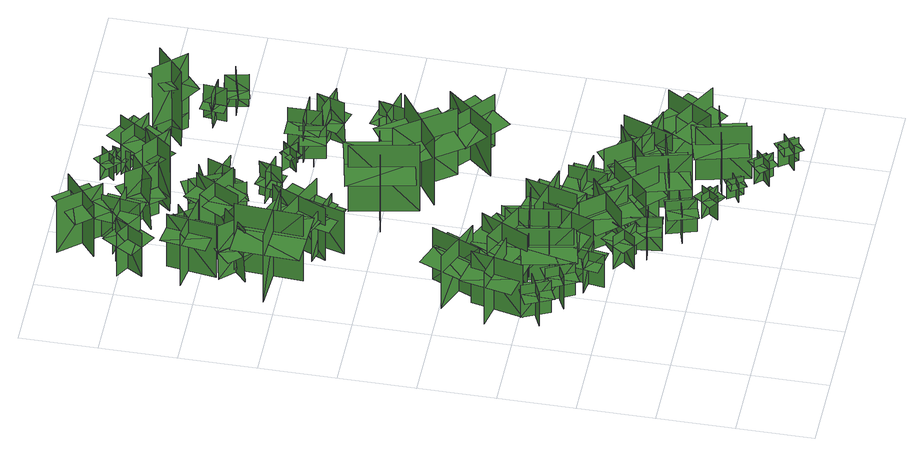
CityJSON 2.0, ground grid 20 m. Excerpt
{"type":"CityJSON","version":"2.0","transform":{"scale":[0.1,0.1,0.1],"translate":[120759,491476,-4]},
"CityObjects":{
"tree1":{"type":"SolitaryVegetationObject","geometry":[{"type":"MultiSurface","lod":"1","boundaries":[[[0,1,2]],[[0,2,3]],[[4,5,6]],[[4,6,7]],[[8,9,10]],[[8,10,11]],[[8,11,12]],[[8,12,13]]]}]},
"tree2":{"type":"SolitaryVegetationObject","geometry":[{"type":"MultiSurface","lod":"1","boundaries":[[[14,15,16]],[[14,16,17]],[[18,19,20]],[[18,20,21]],[[22,23,24]],[[22,24,25]],[[22,25,26]],[[22,26,27]]]}]},
"tree3":{"type":"SolitaryVegetationObject","geometry":[{"type":"MultiSurface","lod":"1","boundaries":[[[28,29,30]],[[28,30,31]],[[32,33,34]],[[32,34,35]],[[36,37,38]],[[36,38,39]],[[36,39,40]],[[36,40,41]]]}]},
"tree4":{"type":"SolitaryVegetationObject","geometry":[{"type":"MultiSurface","lod":"1","boundaries":[[[42,43,44]],[[42,44,45]],[[46,47,48]],[[46,48,49]],[[50,51,52]],[[50,52,53]],[[50,53,54]],[[50,54,55]]]}]},
"tree5":{"type":"SolitaryVegetationObject","geometry":[{"type":"MultiSurface","lod":"1","boundaries":[[[56,57,58]],[[56,58,59]],[[60,61,62]],[[60,62,63]],[[64,65,66]],[[64,66,67]],[[64,67,68]],[[64,68,69]]]}]},
"tree6":{"type":"SolitaryVegetationObject","geometry":[{"type":"MultiSurface","lod":"1","boundaries":[[[70,71,72]],[[70,72,73]],[[74,75,76]],[[74,76,77]],[[78,79,80]],[[78,80,81]],[[78,81,82]],[[78,82,83]]]}]},
"tree7":{"type":"SolitaryVegetationObject","geometry":[{"type":"MultiSurface","lod":"1","boundaries":[[[84,85,86]],[[84,86,87]],[[88,89,90]],[[88,90,91]],[[92,93,94]],[[92,94,95]],[[92,95,96]],[[92,96,97]]]}]},
"tree8":{"type":"SolitaryVegetationObject","geometry":[{"type":"MultiSurface","lod":"1","boundaries":[[[98,99,100]],[[98,100,101]],[[102,103,104]],[[102,104,105]],[[106,107,108]],[[106,108,109]],[[106,109,110]],[[106,110,111]]]}]},
"tree9":{"type":"SolitaryVegetationObject","geometry":[{"type":"MultiSurface","lod":"1","boundaries":[[[112,113,114]],[[112,114,115]],[[116,117,118]],[[116,118,119]],[[120,121,122]],[[120,122,123]],[[120,123,124]],[[120,124,125]]]}]},
"tree10":{"type":"SolitaryVegetationObject","geometry":[{"type":"MultiSurface","lod":"1","boundaries":[[[126,127,128]],[[126,128,129]],[[130,131,132]],[[130,132,133]],[[134,135,136]],[[134,136,137]],[[134,137,138]],[[134,138,139]]]}]},
"tree11":{"type":"SolitaryVegetationObject","geometry":[{"type":"MultiSurface","lod":"1","boundaries":[[[140,141,142]],[[140,142,143]],[[144,145,146]],[[144,146,147]],[[148,149,150]],[[148,150,151]],[[148,151,152]],[[148,152,153]]]}]},
"tree12":{"type":"SolitaryVegetationObject","geometry":[{"type":"MultiSurface","lod":"1","boundaries":[[[154,155,156]],[[154,156,157]],[[158,159,160]],[[158,160,161]],[[162,163,164]],[[162,164,165]],[[162,165,166]],[[162,166,167]]]}]},
"tree13":{"type":"SolitaryVegetationObject","geometry":[{"type":"MultiSurface","lod":"1","boundaries":[[[168,169,170]],[[168,170,171]],[[172,173,174]],[[172,174,175]],[[176,177,178]],[[176,178,179]],[[176,179,180]],[[176,180,181]]]}]},
"tree14":{"type":"SolitaryVegetationObject","geometry":[{"type":"MultiSurface","lod":"1","boundaries":[[[182,183,184]],[[182,184,185]],[[186,187,188]],[[186,188,189]],[[190,191,192]],[[190,192,193]],[[190,193,194]],[[190,194,195]]]}]},
"tree15":{"type":"SolitaryVegetationObject","geometry":[{"type":"MultiSurface","lod":"1","boundaries":[[[196,197,198]],[[196,198,199]],[[200,201,202]],[[200,202,203]],[[204,205,201]],[[204,201,200]],[[206,207,197]],[[206,197,196]],[[196,197,208]],[[196,208,209]],[[196,210,211]],[[196,211,197]]]}]},
"tree16":{"type":"SolitaryVegetationObject","geometry":[{"type":"MultiSurface","lod":"1","boundaries":[[[212,213,214]],[[212,214,215]],[[216,217,218]],[[216,218,219]],[[220,221,222]],[[220,222,223]],[[220,223,224]],[[220,224,225]]]}]},
"tree17":{"type":"SolitaryVegetationObject","geometry":[{"type":"MultiSurface","lod":"1","boundaries":[[[226,227,228]],[[226,228,229]],[[230,231,232]],[[230,232,233]],[[234,235,236]],[[234,236,237]],[[234,237,238]],[[234,238,239]]]}]},
"tree18":{"type":"SolitaryVegetationObject","geometry":[{"type":"MultiSurface","lod":"1","boundaries":[[[240,241,242]],[[240,242,243]],[[244,245,246]],[[244,246,247]],[[248,249,250]],[[248,250,251]],[[248,252,253]],[[248,253,249]]]}]},
"tree19":{"type":"SolitaryVegetationObject","geometry":[{"type":"MultiSurface","lod":"1","boundaries":[[[254,255,256]],[[254,256,257]],[[258,259,260]],[[258,260,261]],[[262,263,264]],[[262,264,265]],[[262,265,266]],[[262,266,267]]]}]},
"tree20":{"type":"SolitaryVegetationObject","geometry":[{"type":"MultiSurface","lod":"1","boundaries":[[[268,269,270]],[[268,270,271]],[[272,273,274]],[[272,274,275]],[[276,277,278]],[[276,278,279]],[[276,280,281]],[[276,281,277]]]}]},
"tree21":{"type":"SolitaryVegetationObject","geometry":[{"type":"MultiSurface","lod":"1","boundaries":[[[282,283,284]],[[282,284,285]],[[286,287,288]],[[286,288,289]],[[290,291,292]],[[290,292,293]],[[290,294,295]],[[290,295,291]]]}]},
"tree22":{"type":"SolitaryVegetationObject","geometry":[{"type":"MultiSurface","lod":"1","boundaries":[[[296,297,298]],[[296,298,299]],[[300,301,302]],[[300,302,303]],[[304,305,306]],[[304,306,307]],[[304,307,308]],[[304,308,309]]]}]},
"tree23":{"type":"SolitaryVegetationObject","geometry":[{"type":"MultiSurface","lod":"1","boundaries":[[[310,311,312]],[[310,312,313]],[[314,315,316]],[[314,316,317]],[[318,319,320]],[[318,320,321]],[[318,321,322]],[[318,322,323]]]}]},
"tree24":{"type":"SolitaryVegetationObject","geometry":[{"type":"MultiSurface","lod":"1","boundaries":[[[324,325,326]],[[324,326,327]],[[328,329,330]],[[328,330,331]],[[332,333,334]],[[332,334,335]],[[332,335,336]],[[332,336,337]]]}]},
"tree25":{"type":"SolitaryVegetationObject","geometry":[{"type":"MultiSurface","lod":"1","boundaries":[[[338,339,340]],[[338,340,341]],[[342,343,344]],[[342,344,345]],[[346,347,348]],[[346,348,349]],[[346,349,350]],[[346,350,351]]]}]},
"tree26":{"type":"SolitaryVegetationObject","geometry":[{"type":"MultiSurface","lod":"1","boundaries":[[[352,353,354]],[[352,354,355]],[[356,357,358]],[[356,358,359]],[[360,361,362]],[[360,362,363]],[[360,363,364]],[[360,364,365]]]}]},
"tree27":{"type":"SolitaryVegetationObject","geometry":[{"type":"MultiSurface","lod":"1","boundaries":[[[366,367,368]],[[366,368,369]],[[370,371,372]],[[370,372,373]],[[374,375,376]],[[374,376,377]],[[374,377,378]],[[374,378,379]]]}]},
"tree28":{"type":"SolitaryVegetationObject","geometry":[{"type":"MultiSurface","lod":"1","boundaries":[[[380,381,382]],[[380,382,383]],[[384,385,386]],[[384,386,387]],[[388,389,390]],[[388,390,391]],[[388,392,393]],[[388,393,389]]]}]},
"tree29":{"type":"SolitaryVegetationObject","geometry":[{"type":"MultiSurface","lod":"1","boundaries":[[[394,395,396]],[[394,396,397]],[[398,399,400]],[[398,400,401]],[[402,403,404]],[[402,404,405]],[[402,405,406]],[[402,406,407]]]}]},
"tree30":{"type":"SolitaryVegetationObject","geometry":[{"type":"MultiSurface","lod":"1","boundaries":[[[408,409,410]],[[408,410,411]],[[412,413,414]],[[412,414,415]],[[416,417,418]],[[416,418,419]],[[416,419,420]],[[416,420,421]]]}]},
"tree31":{"type":"SolitaryVegetationObject","geometry":[{"type":"MultiSurface","lod":"1","boundaries":[[[422,423,424]],[[422,424,425]],[[426,427,428]],[[426,428,429]],[[430,431,432]],[[430,432,433]],[[430,434,435]],[[430,435,431]]]}]},
"tree32":{"type":"SolitaryVegetationObject","geometry":[{"type":"MultiSurface","lod":"1","boundaries":[[[436,437,438]],[[436,438,439]],[[440,441,442]],[[440,442,443]],[[444,445,446]],[[444,446,447]],[[444,447,448]],[[444,448,449]]]}]},
"tree33":{"type":"SolitaryVegetationObject","geometry":[{"type":"MultiSurface","lod":"1","boundaries":[[[450,451,452]],[[450,452,453]],[[454,455,456]],[[454,456,457]],[[458,459,460]],[[458,460,461]],[[458,461,462]],[[458,462,463]]]}]},
"tree34":{"type":"SolitaryVegetationObject","geometry":[{"type":"MultiSurface","lod":"1","boundaries":[[[464,465,466]],[[464,466,467]],[[468,469,470]],[[468,470,471]],[[472,473,474]],[[472,474,475]],[[472,475,476]],[[472,476,477]]]}]},
"tree35":{"type":"SolitaryVegetationObject","geometry":[{"type":"MultiSurface","lod":"1","boundaries":[[[478,479,480]],[[478,480,481]],[[482,483,484]],[[482,484,485]],[[486,487,488]],[[486,488,489]],[[486,489,490]],[[486,490,491]]]}]},
"tree36":{"type":"SolitaryVegetationObject","geometry":[{"type":"MultiSurface","lod":"1","boundaries":[[[492,493,494]],[[492,494,495]],[[496,497,498]],[[496,498,499]],[[500,501,502]],[[500,502,503]],[[500,504,505]],[[500,505,501]]]}]},
"tree37":{"type":"SolitaryVegetationObject","geometry":[{"type":"MultiSurface","lod":"1","boundaries":[[[506,507,508]],[[506,508,509]],[[510,511,512]],[[510,512,513]],[[514,515,516]],[[514,516,517]],[[514,518,519]],[[514,519,515]]]}]},
"tree38":{"type":"SolitaryVegetationObject","geometry":[{"type":"MultiSurface","lod":"1","boundaries":[[[520,521,522]],[[520,522,523]],[[524,525,526]],[[524,526,527]],[[528,529,525]],[[528,525,524]],[[530,531,521]],[[530,521,520]],[[520,521,532]],[[520,532,533]],[[520,534,535]],[[520,535,521]]]}]},
"tree39":{"type":"SolitaryVegetationObject","geometry":[{"type":"MultiSurface","lod":"1","boundaries":[[[536,537,538]],[[536,538,539]],[[540,541,542]],[[540,542,543]],[[544,545,541]],[[544,541,540]],[[546,547,537]],[[546,537,536]],[[536,537,548]],[[536,548,549]],[[536,550,551]],[[536,551,537]]]}]},
"tree40":{"type":"SolitaryVegetationObject","geometry":[{"type":"MultiSurface","lod":"1","boundaries":[[[552,553,554]],[[552,554,555]],[[556,557,558]],[[556,558,559]],[[560,561,562]],[[560,562,563]],[[560,563,564]],[[560,564,565]]]}]},
"tree41":{"type":"SolitaryVegetationObject","geometry":[{"type":"MultiSurface","lod":"1","boundaries":[[[566,567,568]],[[566,568,569]],[[570,571,572]],[[570,572,573]],[[574,575,571]],[[574,571,570]],[[576,577,567]],[[576,567,566]],[[566,567,578]],[[566,578,579]],[[566,580,581]],[[566,581,567]]]}]},
"tree42":{"type":"SolitaryVegetationObject","geometry":[{"type":"MultiSurface","lod":"1","boundaries":[[[582,583,584]],[[582,584,585]],[[586,587,588]],[[586,588,589]],[[590,591,592]],[[590,592,593]],[[590,593,594]],[[590,594,595]]]}]},
"tree43":{"type":"SolitaryVegetationObject","geometry":[{"type":"MultiSurface","lod":"1","boundaries":[[[596,597,598]],[[596,598,599]],[[600,601,602]],[[600,602,603]],[[604,605,601]],[[604,601,600]],[[606,607,597]],[[606,597,596]],[[608,609,610]],[[608,610,611]],[[612,613,614]],[[612,614,615]]]}]},
"tree44":{"type":"SolitaryVegetationObject","geometry":[{"type":"MultiSurface","lod":"1","boundaries":[[[616,617,618]],[[616,618,619]],[[620,621,622]],[[620,622,623]],[[624,625,626]],[[624,626,627]],[[624,627,628]],[[624,628,629]]]}]},
"tree45":{"type":"SolitaryVegetationObject","geometry":[{"type":"MultiSurface","lod":"1","boundaries":[[[630,631,632]],[[630,632,633]],[[634,635,636]],[[634,636,637]],[[638,639,640]],[[638,640,641]],[[638,641,642]],[[638,642,643]]]}]},
"tree46":{"type":"SolitaryVegetationObject","geometry":[{"type":"MultiSurface","lod":"1","boundaries":[[[644,645,646]],[[644,646,647]],[[648,649,650]],[[648,650,651]],[[652,653,654]],[[652,654,655]],[[652,656,657]],[[652,657,653]]]}]},
"tree47":{"type":"SolitaryVegetationObject","geometry":[{"type":"MultiSurface","lod":"1","boundaries":[[[658,659,660]],[[658,660,661]],[[662,663,664]],[[662,664,665]],[[666,667,668]],[[666,668,669]],[[666,670,671]],[[666,671,667]]]}]},
"tree48":{"type":"SolitaryVegetationObject","geometry":[{"type":"MultiSurface","lod":"1","boundaries":[[[672,673,674]],[[672,674,675]],[[676,677,678]],[[676,678,679]],[[680,681,682]],[[680,682,683]],[[680,683,684]],[[680,684,685]]]}]},
"tree49":{"type":"SolitaryVegetationObject","geometry":[{"type":"MultiSurface","lod":"1","boundaries":[[[686,687,688]],[[686,688,689]],[[690,691,692]],[[690,692,693]],[[694,695,696]],[[694,696,697]],[[694,697,698]],[[694,698,699]]]}]},
"tree50":{"type":"SolitaryVegetationObject","geometry":[{"type":"MultiSurface","lod":"1","boundaries":[[[700,701,702]],[[700,702,703]],[[704,705,706]],[[704,706,707]],[[708,709,710]],[[708,710,711]],[[708,712,713]],[[708,713,709]]]}]},
"tree51":{"type":"SolitaryVegetationObject","geometry":[{"type":"MultiSurface","lod":"1","boundaries":[[[714,715,716]],[[714,716,717]],[[718,719,720]],[[718,720,721]],[[722,723,724]],[[722,724,725]],[[722,726,727]],[[722,727,723]]]}]},
"tree52":{"type":"SolitaryVegetationObject","geometry":[{"type":"MultiSurface","lod":"1","boundaries":[[[728,729,730]],[[728,730,731]],[[732,733,734]],[[732,734,735]],[[736,737,738]],[[736,738,739]],[[736,739,740]],[[736,740,741]]]}]},
"tree53":{"type":"SolitaryVegetationObject","geometry":[{"type":"MultiSurface","lod":"1","boundaries":[[[742,743,744]],[[742,744,745]],[[746,747,748]],[[746,748,749]],[[750,751,747]],[[750,747,746]],[[752,753,743]],[[752,743,742]],[[742,743,754]],[[742,754,755]],[[742,756,757]],[[742,757,743]]]}]},
"tree54":{"type":"SolitaryVegetationObject","geometry":[{"type":"MultiSurface","lod":"1","boundaries":[[[758,759,760]],[[758,760,761]],[[762,763,764]],[[762,764,765]],[[766,767,763]],[[766,763,762]],[[768,769,759]],[[768,759,758]],[[770,771,772]],[[770,772,773]],[[774,775,776]],[[774,776,777]]]}]},
"tree55":{"type":"SolitaryVegetationObject","geometry":[{"type":"MultiSurface","lod":"1","boundaries":[[[778,779,780]],[[778,780,781]],[[782,783,784]],[[782,784,785]],[[786,787,783]],[[786,783,782]],[[788,789,779]],[[788,779,778]],[[778,779,790]],[[778,790,791]],[[778,792,793]],[[778,793,779]]]}]},
"tree56":{"type":"SolitaryVegetationObject","geometry":[{"type":"MultiSurface","lod":"1","boundaries":[[[794,795,796]],[[794,796,797]],[[798,799,800]],[[798,800,801]],[[802,803,799]],[[802,799,798]],[[804,805,795]],[[804,795,794]],[[794,795,806]],[[794,806,807]],[[794,808,809]],[[794,809,795]]]}]}
},
"vertices":[
[93,567,61],[23,535,61],[23,535,168],[93,567,168],[45,585,61],[77,515,61],[77,515,168],[45,585,168],[45,585,138],[10,569,138],[42,499,138],[77,515,138],[113,531,138],[81,601,138],
[61,583,48],[91,718,48],[91,718,220],[61,583,220],[154,642,48],[19,672,48],[19,672,220],[154,642,220],[72,589,165],[135,576,165],[163,712,165],[100,725,165],[38,738,165],[9,602,165],
[165,522,61],[96,487,61],[96,487,169],[165,522,169],[116,538,61],[152,469,61],[152,469,169],[116,538,169],[116,538,138],[82,520,138],[117,451,138],[152,469,138],[186,487,138],[150,556,138],
[204,481,61],[192,404,61],[192,404,169],[204,481,169],[162,451,61],[239,439,61],[239,439,169],[162,451,169],[162,451,139],[156,413,139],[232,400,139],[239,439,139],[245,477,139],[168,489,139],
[162,828,45],[107,701,45],[107,701,217],[162,828,217],[60,788,45],[187,733,45],[187,733,217],[60,788,217],[150,824,162],[91,848,162],[38,721,162],[97,696,162],[156,672,162],[209,800,162],
[189,621,52],[215,485,52],[215,485,224],[189,621,224],[127,530,52],[263,556,52],[263,556,224],[127,530,224],[181,611,169],[118,598,169],[147,462,169],[209,475,169],[272,489,169],[243,624,169],
[263,394,62],[327,349,62],[327,349,169],[263,394,169],[272,343,62],[316,406,62],[316,406,169],[272,343,169],[272,343,139],[303,320,139],[348,384,139],[316,406,139],[284,428,139],[240,365,139],
[169,593,50],[230,717,50],[230,717,223],[169,593,223],[273,628,50],[149,689,50],[149,689,223],[273,628,223],[181,596,167],[239,569,167],[298,694,167],[240,721,167],[182,748,167],[123,623,167],
[349,478,49],[217,521,49],[217,521,221],[349,478,221],[299,576,49],[256,444,49],[256,444,221],[299,576,221],[344,490,166],[362,551,166],[230,592,166],[211,530,166],[193,469,166],[325,429,166],
[311,320,61],[388,330,61],[388,330,169],[311,320,169],[352,288,61],[342,365,61],[342,365,169],[352,288,169],[352,288,139],[390,293,139],[380,370,139],[342,365,139],[303,360,139],[314,283,139],
[278,528,51],[258,665,51],[258,665,223],[278,528,223],[344,617,51],[207,596,51],[207,596,223],[344,617,223],[287,538,167],[350,549,167],[327,686,167],[264,675,167],[201,664,167],[224,528,167],
[123,1319,30],[112,1144,30],[112,1144,249],[123,1319,249],[18,1227,30],[194,1216,30],[194,1216,249],[18,1227,249],[110,1309,178],[29,1313,178],[21,1137,178],[102,1133,178],[183,1130,178],[191,1306,178],
[311,491,50],[399,384,50],[399,384,222],[311,491,222],[300,382,50],[407,470,50],[407,470,222],[300,382,222],[309,478,167],[260,437,167],[350,332,167],[399,373,167],[447,415,167],[358,520,167],
[460,266,62],[386,244,62],[386,244,169],[460,266,169],[414,291,62],[437,217,62],[437,217,169],[414,291,169],[414,291,139],[377,279,139],[400,205,139],[437,217,139],[474,228,139],[451,302,139],
[95,1355,104],[158,1287,104],[194,1319,104],[131,1388,104],[160,1354,104],[91,1291,104],[95,1286,190],[164,1350,190],[164,1350,18],[95,1286,18],[92,1353,18],[156,1284,18],[158,1287,190],[95,1355,190],[60,1323,104],[124,1255,104],
[290,597,45],[424,561,45],[424,561,217],[290,597,217],[346,502,45],[381,635,45],[381,635,217],[346,502,217],[296,585,161],[281,523,161],[415,490,161],[431,552,161],[446,614,161],[311,647,161],
[481,322,50],[385,422,50],[385,422,222],[481,322,222],[483,432,50],[383,336,50],[383,336,222],[483,432,222],[482,335,167],[527,380,167],[430,479,167],[384,433,167],[339,388,167],[437,290,167],
[108,1362,9],[127,1490,9],[127,1490,181],[108,1362,181],[190,1423,9],[62,1443,9],[62,1443,181],[190,1423,181],[110,1373,137],[127,1490,137],[76,1498,137],[59,1380,137],[160,1365,137],[178,1483,137],
[521,220,62],[488,175,62],[488,175,139],[521,220,139],[485,214,62],[529,182,62],[529,182,139],[485,214,139],[485,214,117],[468,192,117],[513,159,117],[529,182,117],[546,204,117],[501,237,117],
[185,1136,32],[287,1106,32],[287,1106,172],[185,1136,172],[226,1063,32],[255,1165,32],[255,1165,172],[226,1063,172],[193,1134,136],[287,1106,136],[299,1147,136],[205,1174,136],[182,1093,136],[275,1066,136],
[76,1543,11],[120,1616,11],[120,1616,153],[76,1543,153],[140,1559,11],[66,1603,11],[66,1603,153],[140,1559,153],[140,1559,107],[66,1603,107],[42,1563,107],[116,1519,107],[164,1599,107],[90,1643,107],
[207,1107,21],[272,1251,21],[272,1251,192],[207,1107,192],[312,1148,21],[169,1213,21],[169,1213,192],[312,1148,192],[306,1151,144],[335,1213,144],[203,1273,144],[175,1210,144],[146,1147,144],[278,1088,144],
[596,326,53],[462,292,53],[462,292,225],[596,326,225],[502,382,53],[536,248,53],[536,248,225],[502,382,225],[586,333,169],[569,395,169],[435,359,169],[452,297,169],[469,235,169],[602,272,169],
[589,129,64],[566,167,64],[566,167,125],[589,129,125],[596,158,64],[559,135,64],[559,135,125],[596,158,125],[596,158,108],[585,177,108],[547,153,108],[559,135,108],[570,116,108],[608,139,108],
[487,548,44],[473,449,44],[473,449,183],[487,548,183],[434,508,44],[532,494,44],[532,494,183],[434,508,183],[434,508,144],[427,459,144],[526,445,144],[532,494,144],[539,544,144],[440,557,144],
[240,1613,12],[142,1628,12],[142,1628,151],[240,1613,151],[201,1667,12],[186,1568,12],[186,1568,151],[201,1667,151],[201,1667,112],[152,1674,112],[137,1576,112],[186,1568,112],[235,1560,112],[250,1659,112],
[634,110,63],[672,70,63],[672,70,140],[634,110,140],[632,73,63],[673,111,63],[673,111,140],[632,73,140],[632,73,118],[651,53,118],[692,91,118],[673,111,118],[654,131,118],[614,93,118],
[229,1331,8],[292,1445,8],[292,1445,180],[229,1331,180],[328,1360,8],[214,1423,8],[214,1423,180],[328,1360,180],[235,1341,136],[292,1445,136],[247,1469,136],[190,1365,136],[280,1316,136],[337,1420,136],
[522,466,46],[605,356,46],[605,356,218],[522,466,218],[506,357,46],[617,441,46],[617,441,218],[506,357,218],[519,453,162],[469,414,162],[554,305,162],[604,344,162],[655,384,162],[569,493,162],
[259,1444,10],[222,1493,10],[222,1493,92],[259,1444,92],[265,1487,10],[216,1451,10],[216,1451,92],[265,1487,92],[260,1483,61],[244,1504,61],[210,1478,61],[225,1457,61],[240,1437,61],[275,1463,61],
[231,1757,6],[131,1674,6],[131,1674,178],[231,1757,178],[129,1766,6],[212,1666,6],[212,1666,178],[129,1766,178],[223,1750,133],[131,1674,133],[164,1635,133],[255,1710,133],[190,1790,133],[98,1714,133],
[664,122,53],[633,257,53],[633,257,226],[664,122,226],[723,215,53],[588,184,53],[588,184,226],[723,215,226],[672,133,170],[734,148,170],[701,282,170],[639,267,170],[577,251,170],[610,117,170],
[422,910,27],[388,1083,27],[388,1083,246],[422,910,246],[500,1026,27],[327,992,27],[327,992,246],[500,1026,246],[432,923,175],[512,940,175],[475,1112,175],[395,1095,175],[316,1078,175],[352,906,175],
[654,441,45],[607,311,45],[607,311,218],[654,441,218],[554,394,45],[684,348,45],[684,348,218],[554,394,218],[642,437,162],[581,457,162],[537,326,162],[597,306,162],[658,285,162],[702,416,162],
[739,19,63],[706,64,63],[706,64,140],[739,19,140],[744,56,63],[700,23,63],[700,23,140],[744,56,140],[744,56,119],[728,78,119],[683,45,119],[700,23,119],[716,1,119],[761,34,119],
[346,1330,10],[322,1392,10],[322,1392,121],[346,1330,121],[366,1377,10],[304,1353,10],[304,1353,121],[366,1377,121],[366,1377,85],[304,1353,85],[317,1319,85],[379,1343,85],[354,1411,85],[291,1387,85],
[333,1390,9],[296,1468,9],[296,1468,151],[333,1390,151],[355,1452,9],[277,1416,9],[277,1416,151],[355,1452,151],[355,1452,105],[277,1416,105],[297,1373,105],[375,1410,105],[335,1494,105],[258,1458,105],
[251,1619,102],[308,1545,102],[346,1575,102],[289,1649,102],[315,1612,102],[241,1555,102],[245,1551,187],[319,1608,187],[319,1608,16],[245,1551,16],[248,1617,16],[305,1543,16],[308,1545,187],[251,1619,187],[213,1590,102],[270,1516,102],
[381,1433,80],[353,1362,80],[390,1347,80],[418,1418,80],[403,1385,80],[332,1412,80],[330,1408,150],[402,1381,150],[402,1381,10],[330,1408,10],[378,1434,10],[350,1363,10],[353,1362,150],[381,1433,150],[345,1447,80],[317,1376,80],
[572,843,26],[471,987,26],[471,987,246],[572,843,246],[596,981,26],[452,880,26],[452,880,246],[596,981,246],[576,859,175],[642,907,175],[538,1049,175],[472,1002,175],[407,954,175],[510,811,175],
[452,1277,65],[394,1291,65],[387,1261,66],[445,1247,66],[417,1255,65],[432,1313,65],[428,1314,120],[414,1256,120],[414,1256,11],[428,1314,11],[453,1280,11],[395,1294,11],[394,1291,120],[452,1277,120],[459,1306,66],[402,1321,66],
[792,244,46],[673,314,46],[673,314,219],[792,244,219],[764,350,46],[694,231,46],[694,231,219],[764,350,219],[790,256,163],[821,312,163],[700,380,163],[669,324,163],[638,269,163],[758,201,163],
[314,1586,59],[385,1530,59],[384,1529,229],[313,1585,229],[322,1518,59],[378,1589,59],[377,1590,229],[321,1519,229],[321,1519,14],[377,1590,14],[313,1585,14],[384,1529,14],[314,1586,142],[385,1530,142],[413,1566,159],[342,1622,159],[375,1537,169],[321,1579,169],[300,1552,178],[354,1510,178],
[576,761,31],[677,882,31],[677,882,202],[576,761,202],[688,772,31],[567,873,31],[567,873,202],[688,772,202],[683,776,154],[727,829,154],[616,922,154],[572,869,154],[528,816,154],[639,724,154],
[526,1240,10],[558,1277,10],[558,1277,76],[526,1240,76],[561,1243,10],[523,1275,10],[523,1275,76],[561,1243,76],[556,1246,51],[570,1262,51],[543,1284,51],[530,1269,51],[517,1253,51],[543,1231,51],
[433,1709,19],[401,1674,19],[401,1674,98],[433,1709,98],[397,1708,19],[431,1675,19],[431,1675,98],[397,1708,98],[397,1708,72],[431,1675,72],[449,1694,72],[414,1727,72],[379,1689,72],[413,1656,72],
[616,1214,10],[551,1200,10],[551,1200,121],[616,1214,121],[573,1241,10],[587,1176,10],[587,1176,121],[573,1241,121],[573,1241,85],[587,1176,85],[622,1184,85],[609,1249,85],[538,1234,85],[551,1169,85],
[438,1640,19],[454,1687,19],[454,1687,85],[438,1640,85],[469,1656,19],[423,1671,19],[423,1671,85],[469,1656,85],[464,1657,60],[471,1677,60],[438,1688,60],[431,1668,60],[425,1649,60],[458,1638,60],
[495,1675,15],[441,1591,15],[441,1591,154],[495,1675,154],[430,1661,15],[514,1608,15],[514,1608,154],[430,1661,154],[430,1661,115],[403,1619,115],[487,1566,115],[514,1608,115],[541,1650,115],[457,1703,115],
[644,975,12],[664,1058,12],[664,1058,154],[644,975,154],[700,1009,12],[617,1030,12],[617,1030,154],[700,1009,154],[700,1009,108],[617,1030,108],[606,984,108],[688,964,108],[711,1055,108],[628,1075,108],
[649,1229,9],[564,1229,9],[564,1229,151],[649,1229,151],[602,1275,9],[602,1189,9],[602,1189,151],[602,1275,151],[602,1275,105],[602,1189,105],[649,1189,105],[649,1275,105],[556,1275,105],[556,1189,105],
[497,1598,16],[497,1598,78],[550,1594,78],[550,1594,16],[525,1621,16],[525,1621,78],[521,1569,78],[521,1569,16],[526,1629,58],[499,1631,58],[494,1567,58],[521,1565,58],[547,1563,58],[552,1627,58],
[644,1141,81],[666,1214,81],[628,1226,81],[606,1153,81],[618,1187,81],[691,1165,81],[692,1169,151],[619,1192,151],[619,1192,11],[692,1169,11],[647,1140,11],[669,1213,11],[666,1214,151],[644,1141,151],[681,1130,81],[703,1202,81],
[639,1602,68],[561,1534,68],[560,1535,262],[638,1603,262],[561,1607,68],[629,1529,68],[630,1530,262],[562,1608,262],[562,1608,16],[630,1530,16],[638,1603,16],[560,1535,16],[638,1603,163],[561,1534,163],[595,1495,181],[673,1563,181],[571,1544,193],[629,1595,193],[603,1625,204],[545,1573,204],
[640,1473,71],[700,1468,71],[702,1498,71],[643,1504,71],[671,1500,71],[666,1441,71],[670,1441,125],[675,1500,125],[675,1500,16],[670,1441,16],[640,1471,16],[699,1465,16],[700,1468,125],[640,1473,125],[638,1443,71],[697,1438,71],
[731,1397,72],[718,1455,72],[688,1448,72],[701,1390,72],[696,1418,72],[754,1432,72],[753,1435,126],[695,1422,126],[695,1422,17],[753,1435,17],[734,1398,17],[720,1456,17],[718,1455,126],[731,1397,126],[761,1404,72],[747,1462,72]
]}
